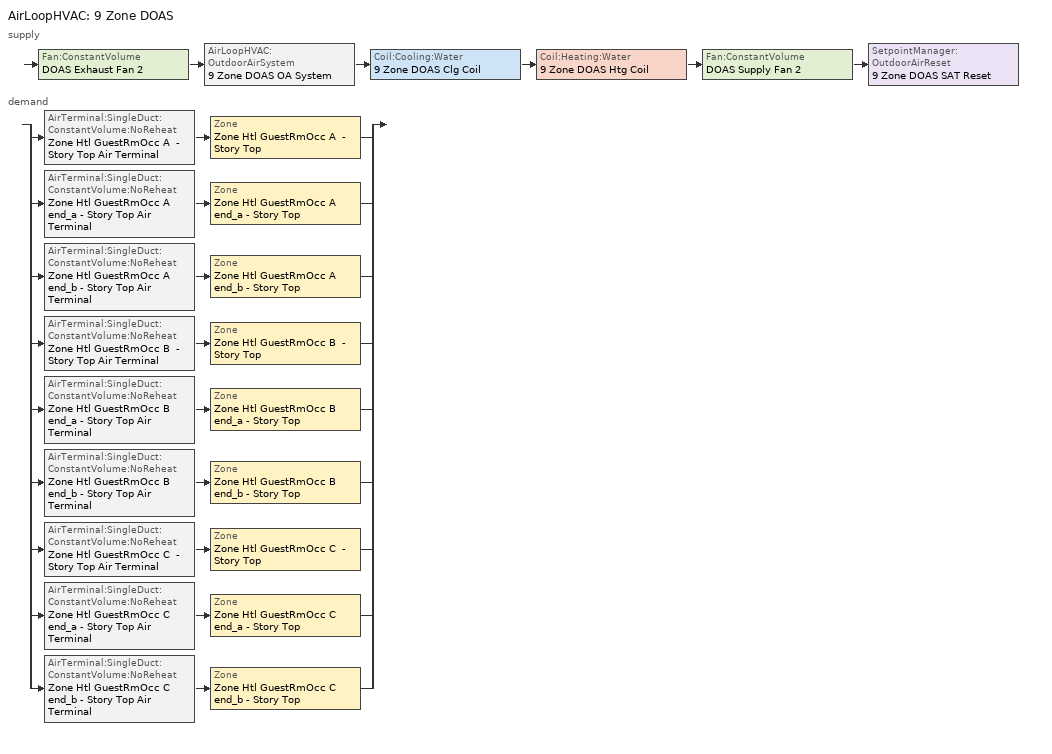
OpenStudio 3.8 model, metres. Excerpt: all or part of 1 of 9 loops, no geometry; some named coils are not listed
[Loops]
AirLoopHVAC '9 Zone DOAS'
 supply: Fan:ConstantVolume 'DOAS Exhaust Fan 2' > AirLoopHVAC:OutdoorAirSystem '9 Zone DOAS OA System' > Coil:Cooling:Water '9 Zone DOAS Clg Coil' > Coil:Heating:Water '9 Zone DOAS Htg Coil' > Fan:ConstantVolume 'DOAS Supply Fan 2' > SetpointManager:OutdoorAirReset '9 Zone DOAS SAT Reset'
 demand: split
  | AirTerminal:SingleDuct:ConstantVolume:NoReheat 'Zone Htl GuestRmOcc A  - Story Top Air Terminal' > Zone 'Zone Htl GuestRmOcc A  - Story Top'
  | AirTerminal:SingleDuct:ConstantVolume:NoReheat 'Zone Htl GuestRmOcc A end_a - Story Top Air Terminal' > Zone 'Zone Htl GuestRmOcc A end_a - Story Top'
  | AirTerminal:SingleDuct:ConstantVolume:NoReheat 'Zone Htl GuestRmOcc A end_b - Story Top Air Terminal' > Zone 'Zone Htl GuestRmOcc A end_b - Story Top'
  | AirTerminal:SingleDuct:ConstantVolume:NoReheat 'Zone Htl GuestRmOcc B  - Story Top Air Terminal' > Zone 'Zone Htl GuestRmOcc B  - Story Top'
  | AirTerminal:SingleDuct:ConstantVolume:NoReheat 'Zone Htl GuestRmOcc B end_a - Story Top Air Terminal' > Zone 'Zone Htl GuestRmOcc B end_a - Story Top'
  | AirTerminal:SingleDuct:ConstantVolume:NoReheat 'Zone Htl GuestRmOcc B end_b - Story Top Air Terminal' > Zone 'Zone Htl GuestRmOcc B end_b - Story Top'
  | AirTerminal:SingleDuct:ConstantVolume:NoReheat 'Zone Htl GuestRmOcc C  - Story Top Air Terminal' > Zone 'Zone Htl GuestRmOcc C  - Story Top'
  | AirTerminal:SingleDuct:ConstantVolume:NoReheat 'Zone Htl GuestRmOcc C end_a - Story Top Air Terminal' > Zone 'Zone Htl GuestRmOcc C end_a - Story Top'
  | AirTerminal:SingleDuct:ConstantVolume:NoReheat 'Zone Htl GuestRmOcc C end_b - Story Top Air Terminal' > Zone 'Zone Htl GuestRmOcc C end_b - Story Top'
[Sizing:Zone] Zone Cooling Design Supply Air Temperature Input Method=SupplyAirTemperature; Zone Cooling Design Supply Air Temperature {C}=12.7778; Zone Cooling Design Supply Air Temperature Difference {deltaC}=11.11; Zone Heating Design Supply Air Temperature Input Method=SupplyAirTemperature; Zone Heating Design Supply Air Temperature {C}=40; Zone Heating Design Supply Air Temperature Difference {deltaC}=11.11; Zone Cooling Design Supply Air Humidity Ratio {kg-H2O/kg-air}=0.0085; Zone Heating Design Supply Air Humidity Ratio {kg-H2O/kg-air}=0.008; Cooling Design Air Flow Method=DesignDay; Heating Design Air Flow Method=DesignDay; Account for Dedicated Outdoor Air System=Yes; Dedicated Outdoor Air System Control Strategy=NeutralSupplyAir; Dedicated Outdoor Air Low Setpoint Temperature for Design {C}=15.556; Dedicated Outdoor Air High Setpoint Temperature for Design {C}=21.111; Zone Load Sizing Method=Sensible Load Only No Latent Load; Zone Latent Cooling Design Supply Air Humidity Ratio Input Method=HumidityRatioDifference; Zone Cooling Design Supply Air Humidity Ratio Difference {kgWater/kgDryAir}=0.005; Zone Latent Heating Design Supply Air Humidity Ratio Input Method=HumidityRatioDifference; Zone Humidification Design Supply Air Humidity Ratio Difference {kgWater/kgDryAir}=0.005
Zone Htl GuestRmOcc A end_a - Story Top; Zone Htl GuestRmOcc B end_a - Story Top; Zone Htl GuestRmOcc C end_a - Story Top; Zone Htl GuestRmOcc A  - Story Top; Zone Htl GuestRmOcc B  - Story Top; Zone Htl GuestRmOcc C  - Story Top; Zone Htl GuestRmOcc A end_b - Story Top; Zone Htl GuestRmOcc B end_b - Story Top; Zone Htl GuestRmOcc C end_b - Story Top
[Zone equipment]
Zone Htl GuestRmOcc A end_a - Story Top: Zone Htl GuestRmOcc A end_a - Story Top Air Terminal, Zone Htl GuestRmOcc A end_a - Story Top FCU
Zone Htl GuestRmOcc B end_a - Story Top: Zone Htl GuestRmOcc B end_a - Story Top Air Terminal, Zone Htl GuestRmOcc B end_a - Story Top FCU
Zone Htl GuestRmOcc C end_a - Story Top: Zone Htl GuestRmOcc C end_a - Story Top Air Terminal, Zone Htl GuestRmOcc C end_a - Story Top FCU
Zone Htl GuestRmOcc A  - Story Top: Zone Htl GuestRmOcc A  - Story Top Air Terminal, Zone Htl GuestRmOcc A  - Story Top FCU
Zone Htl GuestRmOcc B  - Story Top: Zone Htl GuestRmOcc B  - Story Top Air Terminal, Zone Htl GuestRmOcc B  - Story Top FCU
Zone Htl GuestRmOcc C  - Story Top: Zone Htl GuestRmOcc C  - Story Top Air Terminal, Zone Htl GuestRmOcc C  - Story Top FCU
Zone Htl GuestRmOcc A end_b - Story Top: Zone Htl GuestRmOcc A end_b - Story Top Air Terminal, Zone Htl GuestRmOcc A end_b - Story Top FCU
Zone Htl GuestRmOcc B end_b - Story Top: Zone Htl GuestRmOcc B end_b - Story Top Air Terminal, Zone Htl GuestRmOcc B end_b - Story Top FCU
Zone Htl GuestRmOcc C end_b - Story Top: Zone Htl GuestRmOcc C end_b - Story Top Air Terminal, Zone Htl GuestRmOcc C end_b - Story Top FCU
[AirLoopHVAC]
9 Zone DOAS: Availability Schedule=Always On Discrete; Design Supply Air Flow Rate {m3/s}=23.5384; Design Return Air Flow Fraction of Supply Air Flow=1
[Sizing:System]
9 Zone DOAS: Type of Load to Size On=VentilationRequirement; Design Outdoor Air Flow Rate {m3/s}=23.5384; Central Heating Maximum System Air Flow Ratio=1; Preheat Design Temperature {C}=7; Preheat Design Humidity Ratio {kg-H2O/kg-Air}=0.008; Precool Design Temperature {C}=12.8; Precool Design Humidity Ratio {kg-H2O/kg-Air}=0.008; Central Cooling Design Supply Air Temperature {C}=15.5556; Central Heating Design Supply Air Temperature {C}=21.1111; Sizing Option=Coincident; 100% Outdoor Air in Cooling=Yes; 100% Outdoor Air in Heating=Yes; Central Cooling Design Supply Air Humidity Ratio {kg-H2O/kg-Air}=0.0085; System Outdoor Air Method=ZoneSum; Zone Maximum Outdoor Air Fraction=1; Cooling Supply Air Flow Rate Per Floor Area {m3/s-m2}=0.00996765; Cooling Fraction of Autosized Cooling Supply Air Flow Rate=1; Cooling Supply Air Flow Rate Per Unit Cooling Capacity {m3/s-W}=3.94755e-05; Heating Supply Air Flow Rate Per Floor Area {m3/s-m2}=0.00996765; Heating Fraction of Autosized Heating Supply Air Flow Rate=1; Heating Fraction of Autosized Cooling Supply Air Flow Rate=1; Heating Supply Air Flow Rate Per Unit Heating Capacity {m3/s-W}=3.15882e-05; Cooling Design Capacity Method=CoolingDesignCapacity; Cooling Design Capacity {W}=700548; Cooling Design Capacity Per Floor Area {W/m2}=234.7; Fraction of Autosized Cooling Design Capacity=1; Heating Design Capacity Method=HeatingDesignCapacity; Heating Design Capacity {W}=519959; Heating Design Capacity Per Floor Area {W/m2}=157; Fraction of Autosized Heating Design Capacity=1; Central Cooling Capacity Control Method=OnOff; Occupant Diversity=1
[Fan:ConstantVolume] Availability Schedule=Always On Discrete; Fan Total Efficiency=0.6084; Pressure Rise {Pa}=1018.77; Maximum Flow Rate {m3/s}=23.5384; Motor Efficiency=0.936; Motor In Airstream Fraction=1
DOAS Supply Fan 2; DOAS Exhaust Fan 2
[Controller:OutdoorAir]
9 Zone DOAS Outdoor Air Controller: Minimum Outdoor Air Flow Rate {m3/s}=23.5384; Maximum Outdoor Air Flow Rate {m3/s}=23.5384; Economizer Control Type=FixedDryBulb; Economizer Control Action Type=ModulateFlow; Economizer Maximum Limit Dry-Bulb Temperature {C}=12.7778; Economizer Maximum Limit Enthalpy {J/kg}=65128; Lockout Type=LockoutWithHeating; Minimum Limit Type=FixedMinimum; Minimum Outdoor Air Schedule=9 Zone DOAS Occ Sch; Minimum Fraction of Outdoor Air Schedule=Always On Discrete; Controller Mechanical Ventilation=9 Zone DOAS Mechanical Ventilation Controller; High Humidity Control=No; Heat Recovery Bypass Control Type=BypassWhenWithinEconomizerLimits; Economizer Operation Staging=InterlockedWithMechanicalCooling
[Controller:MechanicalVentilation]
9 Zone DOAS Mechanical Ventilation Controller: Availability Schedule=Always On Discrete; System Outdoor Air Method=ZoneSum
[AirLoopHVAC:OutdoorAirSystem]
9 Zone DOAS OA System: Controller=9 Zone DOAS Outdoor Air Controller
[SetpointManager:OutdoorAirReset]
9 Zone DOAS SAT Reset: Control Variable=Temperature; Setpoint at Outdoor Low Temperature {C}=21.1111; Outdoor Low Temperature {C}=12.7778; Setpoint at Outdoor High Temperature {C}=15.5556; Outdoor High Temperature {C}=21.1111; Setpoint Node or NodeList=9 Zone DOAS Supply Outlet Node
[AirTerminal:SingleDuct:ConstantVolume:NoReheat] Availability Schedule=Always On Discrete
Name | Maximum Air Flow Rate {m3/s}
Zone Htl GuestRmOcc A  - Story Top Air Terminal; Zone Htl GuestRmOcc C  - Story Top Air Terminal | 1.36993
Zone Htl GuestRmOcc A end_a - Story Top Air Terminal; Zone Htl GuestRmOcc A end_b - Story Top Air Terminal; Zone Htl GuestRmOcc C end_a - Story Top Air Terminal; Zone Htl GuestRmOcc C end_b - Story Top Air Terminal | 0.0211845
Zone Htl GuestRmOcc B  - Story Top Air Terminal | 20.0924
Zone Htl GuestRmOcc B end_a - Story Top Air Terminal; Zone Htl GuestRmOcc B end_b - Story Top Air Terminal | 0.310707
[Schedule:Ruleset]
9 Zone DOAS Occ Sch: Default Day Schedule=9 Zone DOAS Occ Sch Default; Summer Design Day Schedule=9 Zone DOAS Occ Sch Summer Design Day; Winter Design Day Schedule=9 Zone DOAS Occ Sch Winter Design Day
[Schedule:Day]
9 Zone DOAS Occ Sch Default: No, 4, 19, 0, 22, 30, 1, 24, 0, 0
9 Zone DOAS Occ Sch Winter Design Day; 9 Zone DOAS Occ Sch Summer Design Day: No, 24, 0, 1
[Schedule:Constant]
Always On Discrete: Value=1
